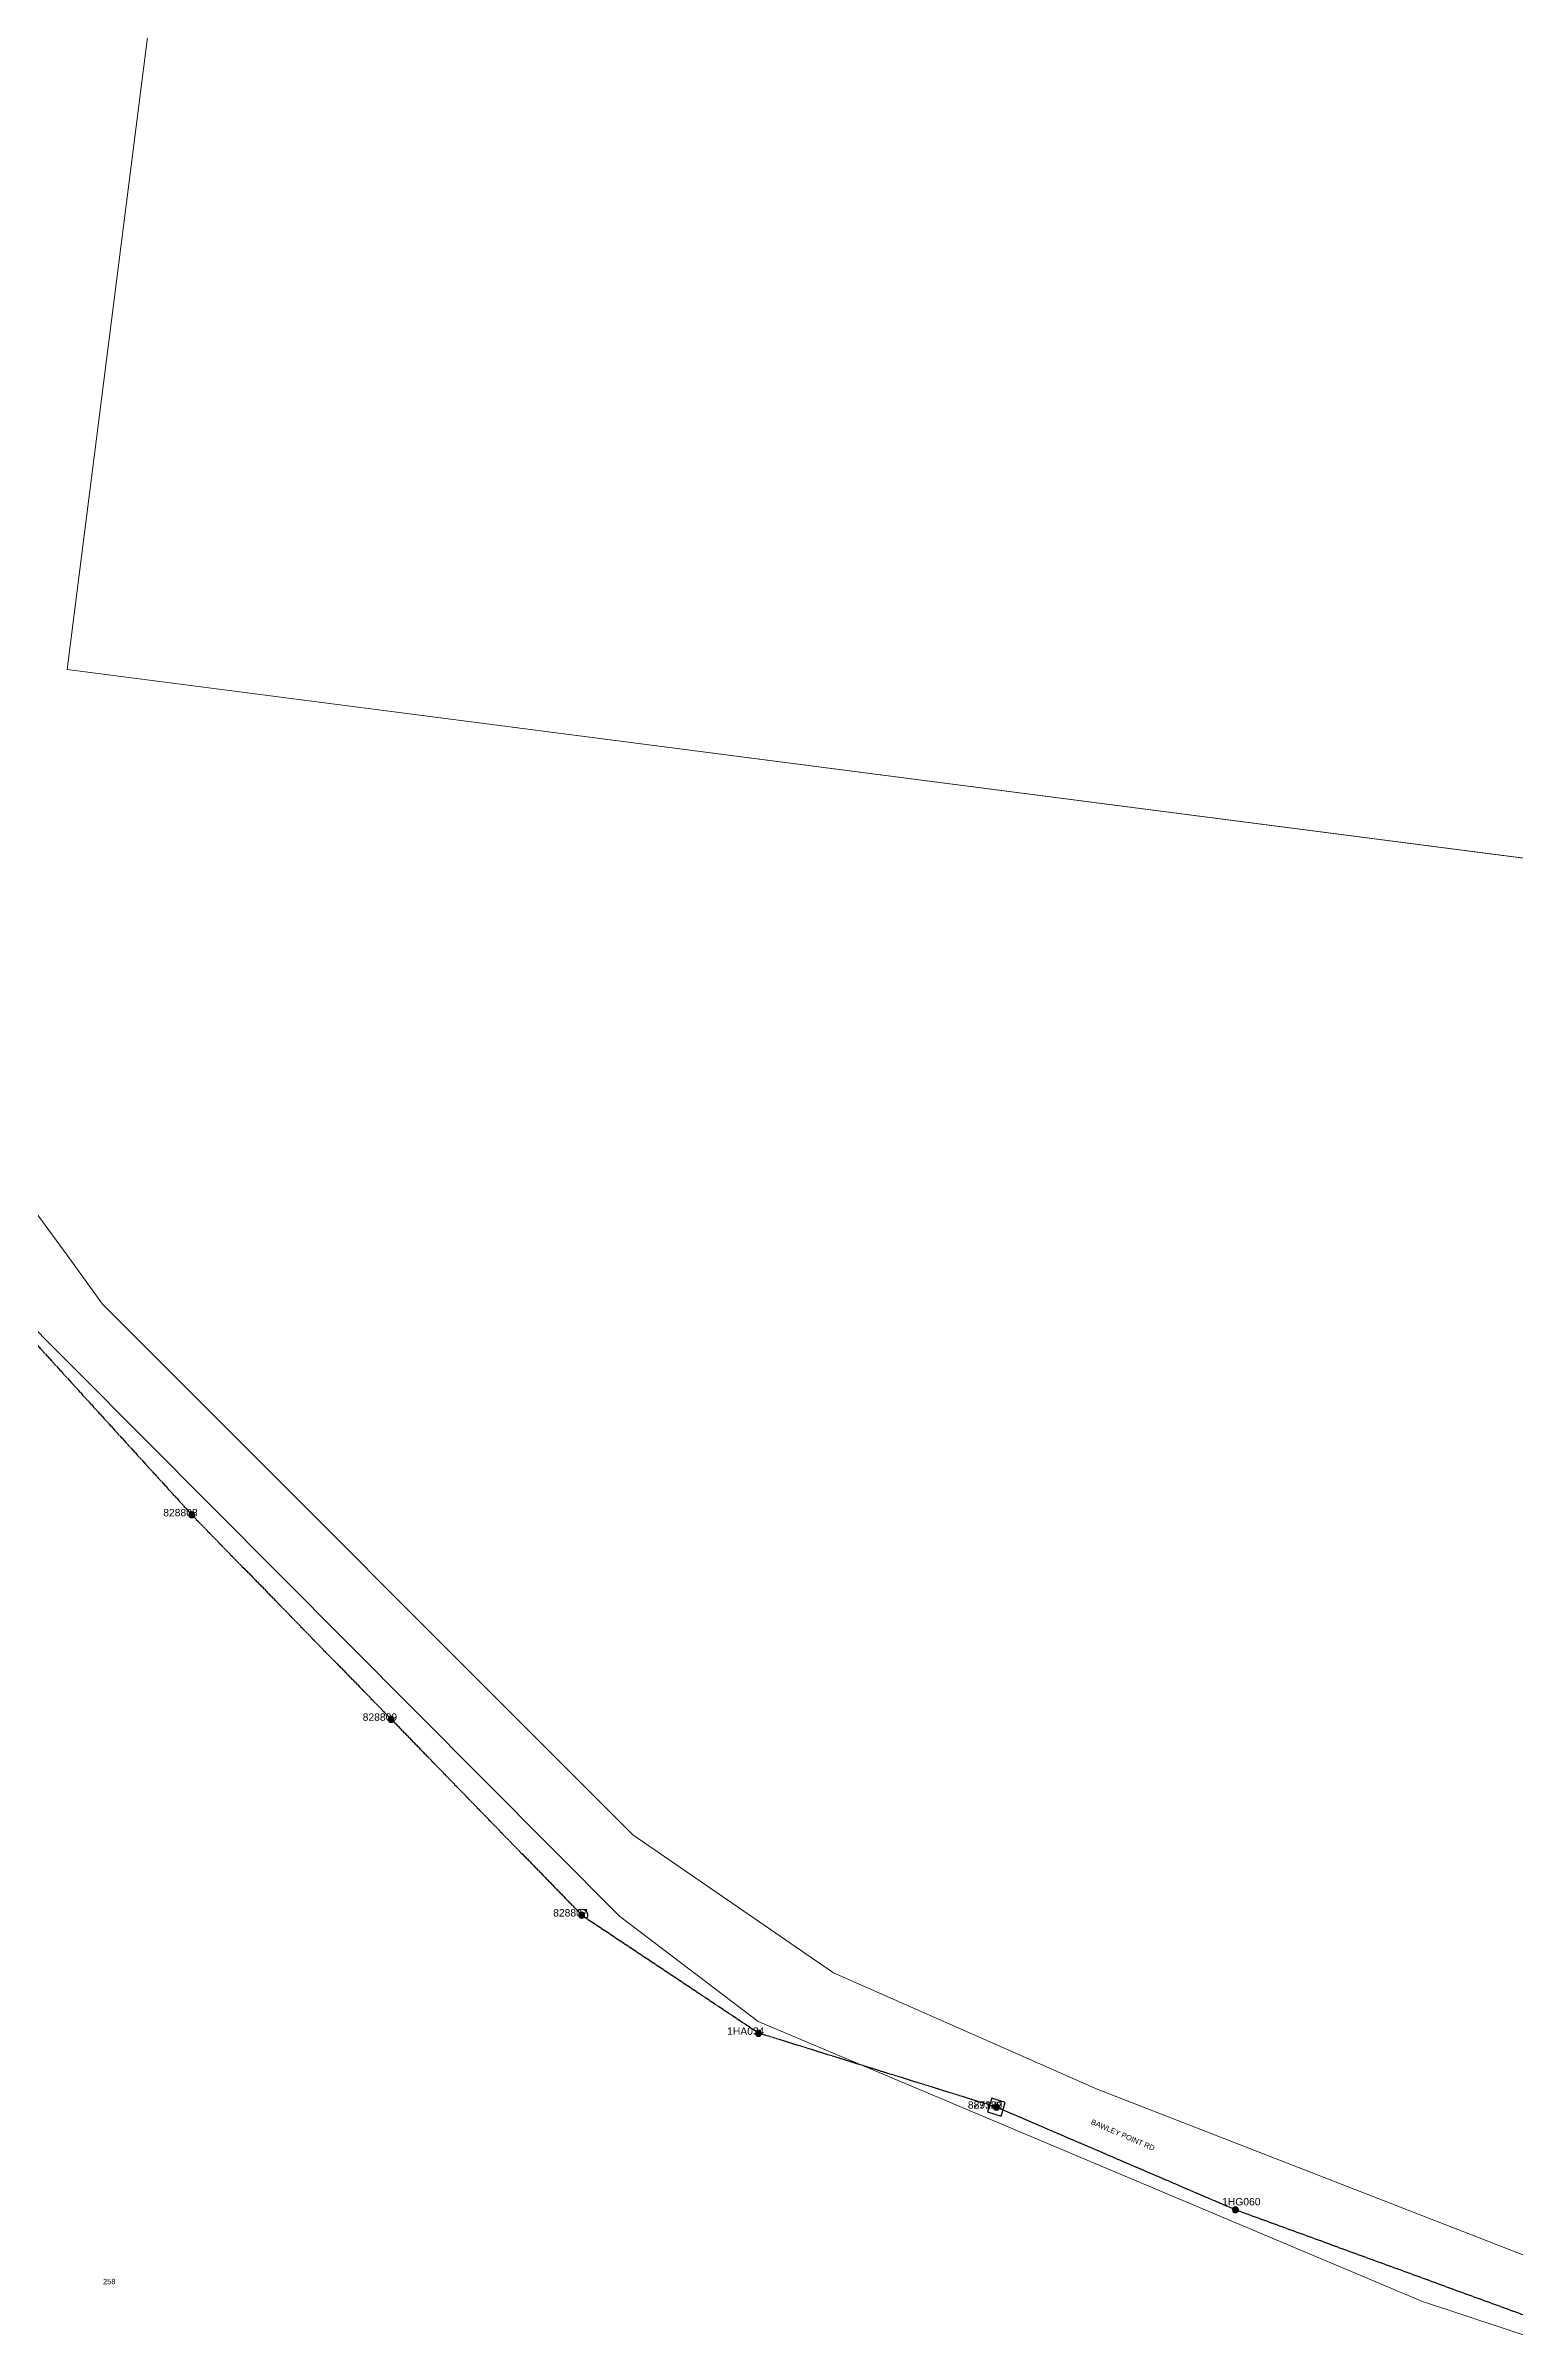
# Model space of a CAD drawing. Header units: metres. Extents: x 260053 to 263659, y 6066351 to 6070551.
# Drawn here: x 261325 to 261823, y 6067915 to 6068690 of the extents above; entities that cross this region are included whole.
import ezdxf
from ezdxf.enums import TextEntityAlignment as Align

# ---------------------------------------------------------------- set-up
doc = ezdxf.new("R2010")
doc.units = ezdxf.units.M
doc.linetypes.add('Cable Exist OH', pattern=[1, 1, 0])
doc.layers.get('0').update_dxf_attribs({"color": 6})
doc.layers.add('Cadastre Land Parcels_SP_EXT', color=9, linetype='Continuous', lineweight=5)
doc.layers.add('Cadastre Roads_SP_EXT', color=9, linetype='Continuous', lineweight=5)
for name, color, linetype in [('Equip_SP_HV_EXT', 7, 'Continuous'), ('Mains_HV_EXT', 7, 'Continuous'), ('SupportsOH_SP_TR_HV_LV_SL_EXT', 7, 'Continuous')]:
    doc.layers.add(name, color=color, linetype=linetype)
doc.styles.add('POLE_LABEL', font='arial.ttf')
doc.styles.get("Standard").update_dxf_attribs({"font": 'arial.ttf'})

# ---------------------------------------------------------------- blocks, each defined once
blk = doc.blocks.new('POLE_EXT')
blk.add_hatch(color=256).paths.add_polyline_path([(-1, 0, 1), (1, 0, 1)])
blk.add_lwpolyline([(-1, 0, 1), (1, 0, 1)], format="xyb", close=True)
for tag, height, flags, p in [('pNumber', 2.5, 8, (-17.84, 2.07)), ('OWNED_BY', 0.2, 9, (1.35, -0.4)), ('SPECIAL_USE', 0.2, 9, (1.35, -0.8)), ('STATE', 0.2, 9, (1.35, -1)), ('cLV', 0.2, 9, (1.35, -1.4)), ('hDepth', 0.2, 9, (1.35, -1.6)), ('hDia', 0.2, 9, (1.35, -1.8)), ('cHV', 0.2, 9, (1.35, -2)), ('cLinedev', 0.2, 9, (1.35, -3.4)), ('pExisting', 0.2, 9, (1.35, -3.8)), ('pFooting', 0.2, 9, (1.35, -4.4)), ('pNew', 0.2, 9, (1.35, -4.6)), ('pRelocate', 0.2, 9, (1.35, -5)), ('pRemove', 0.2, 9, (1.35, -5.2)), ('pReplace', 0.2, 9, (1.35, -5.4)), ('pStay', 0.2, 9, (1.35, -5.6)), ('pType', 0.2, 9, (1.35, -5.8)), ('cspan', 0.2, 9, (1.35, -6)), ('STREETNAME', 0.2, 9, (1.35, -6.2)), ('SUBURB', 0.2, 9, (1.35, -6.4)), ('OPERATED_BY', 0.2, 9, (1.36, -7.01)), ('PARENT', 0.2, 9, (1.35, -0.6)), ('USAGE', 0.2, 9, (1.35, -1.2)), ('LBRACKET', 0.2, 9, (1.35, -2.2)), ('LExisting', 0.2, 9, (1.35, -2.4)), ('LANTNUMBER', 0.2, 9, (1.35, -2.6)), ('LOther', 0.2, 9, (1.35, -2.8)), ('LRemove', 0.2, 9, (1.35, -3)), ('LEGEND', 0.2, 9, (1.35, -3.2)), ('LOCATION', 0.2, 9, (1.35, -3.6)), ('PFNUMBER', 0.2, 9, (1.35, -4)), ('NEWPFNUMBER', 0.2, 9, (1.35, -4.2)), ('NOTES', 0.2, 9, (1.35, -6.6)), ('MAINTAINED_BY', 0.2, 9, (1.36, -6.81))]:
    blk.add_attdef(tag, text='', height=height, dxfattribs=dict(flags=flags)).set_placement(p, align=Align.MIDDLE_LEFT)
at = {"style": 'POLE_LABEL'}
for tag, height, flags, p in [('STRUCTURE_PLANT_NUMBER', 0.2, 9, (1.35, 0.03)), ('ASSET_NUM', 2.5, 8, (2, 2)), ('STREET_CODE', 0.2, 9, (1.35, -0.2))]:
    blk.add_attdef(tag, text='', height=height, dxfattribs=dict(at, flags=flags)).set_placement(p, align=Align.MIDDLE_LEFT)
at = {"flags": 1}
blk.add_attdef('Z', (1.35, -7.33), '', height=0.2, dxfattribs=at)
blk = doc.blocks.new('HV_LOAD_BREAK_EXT')
blk.add_lwpolyline([(-2.4, -2.4), (2.4, -2.4), (2.4, 2.4), (-2.4, 2.4)], close=True)
at = {"insert": (-1.1, 0.99), "char_height": 2, "width": 2.9628, "attachment_point": 1}
blk.add_mtext('{\\Fisocp|c0;LB}', dxfattribs=at)
for tag, height, flags, p in [('STREET_CODE', 0.2, 9, (1.5, 0)), ('ASSET_NUM', 2.5, 8, (2, 2)), ('ACTUAL_STATUS', 0.2, 9, (1.5, -0.2)), ('CONSTRUCTED_VOLTAGE', 0.2, 9, (1.5, -0.4)), ('OPERATING_VOLTAGE', 0.2, 9, (1.5, -0.8)), ('ORIENTATION', 0.2, 9, (1.5, -1)), ('OWNED_BY', 0.2, 9, (1.5, -1.2)), ('OPERATED_BY', 0.2, 9, (1.5, -1.4)), ('STATE', 0.2, 9, (1.5, -1.8)), ('SWITCH_TYPE', 0.2, 9, (1.5, -2)), ('STREETNAME', 0.2, 9, (1.5, -2.8)), ('SUBURB', 0.2, 9, (1.5, -3)), ('Z', 0.2, 1, (1.5, -3.6)), ('NO_PHASES', 0.2, 9, (1.5, -0.6)), ('MAINTAINED_BY', 0.2, 9, (1.5, -1.6)), ('USAGE', 0.2, 9, (1.5, -2.2)), ('LEGEND', 0.2, 9, (1.5, -2.4)), ('LOCATION', 0.2, 9, (1.5, -2.6)), ('NOTES', 0.2, 9, (1.5, -3.2)), ('LABEL_ALIGNMENT', 0.2, 9, (1.5, -3.4))]:
    blk.add_attdef(tag, text='', height=height, dxfattribs=dict(flags=flags)).set_placement(p, align=Align.MIDDLE_LEFT)

msp = doc.modelspace()

# ---------------------------------------------------------------- linework, layer by layer
at = {"layer": 'Cadastre Land Parcels_SP_EXT', "linetype": 'Continuous'}
for points in [[(262812.65, 6068286.57), (261332.57, 6068478.32), (261334.95, 6068497.01), (261461.79, 6069495.21)], [(261461.79, 6069495.21), (261334.95, 6068497.01), (261332.57, 6068478.32), (262812.65, 6068286.56), (262828.73, 6068308.69), (262916.36, 6068421.92), (262906.23, 6068538.81), (262902.9, 6068577.3), (262917.38, 6068799.38)], [(260527, 6068806.4), (261131.78, 6068550.63), (261183.43, 6068524.74), (261201.25, 6068493.44), (261287.81, 6068341.5), (261318.04, 6068299.87), (261332.54, 6068279.91), (261344.53, 6068263.39), (261524.06, 6068083.6), (261592.04, 6068036.89), (261681.31, 6067997.49), (261857.34, 6067928.95)]]:
    msp.add_lwpolyline(points, dxfattribs=at)
msp.add_lwpolyline([(261791.48, 6067925.55), (261566.57, 6068020.4), (261519.54, 6068056.06), (261312.3, 6068264.43), (261235.91, 6067667.46), (261233.37, 6067647.61), (261233.26, 6067646.76), (261767.61, 6067571.59), (261857.04, 6067559.26), (262103.88, 6067853.62), (262062.8, 6067873), (262044.95, 6067881.43), (262021.21, 6067892.63), (261925.01, 6067902.45), (261875.48, 6067897.8), (261791.48, 6067925.55)], close=True, dxfattribs=at)
at = {"layer": 'Mains_HV_EXT', "linetype": 'Cable Exist OH'}
for points in [[(261308.18, 6068265.14), (261374.73, 6068192.01), (261442.27, 6068122.77), (261506.76, 6068056.47)], [(261647.18, 6067991.4), (261566.53, 6068016.53), (261506.76, 6068056.35)], [(262106.11, 6067857), (261993.13, 6067899.76), (261877.78, 6067901.97), (261728.11, 6067956.63), (261647.18, 6067991.4)]]:
    msp.add_lwpolyline(points, dxfattribs=at)
at = {"layer": 'Mains_HV_EXT', "linetype": 'Continuous'}
msp.add_lwpolyline([(261505.34, 6068057.87, -0.911595), (261508.43, 6068055.35)], format="xyb", dxfattribs=at)

# ---------------------------------------------------------------- block references
at = {"layer": 'Equip_SP_HV_EXT'}
ref = msp.add_blockref('HV_LOAD_BREAK_EXT', (261647.18, 6067991.4), dxfattribs=dict(at, rotation=72.85730598456053))
ref.add_attrib('ASSET_NUM', '89122', dxfattribs={"layer": '0', "height": 2.5}).set_placement((261649.18, 6067992.15), align=Align.MIDDLE_RIGHT)
at = {"layer": 'SupportsOH_SP_TR_HV_LV_SL_EXT'}
ref = msp.add_blockref('POLE_EXT', (261374.73, 6068192.01), dxfattribs=at)
ref.add_attrib('ASSET_NUM', '828808', dxfattribs={"layer": '0', "height": 2.5, "style": 'POLE_LABEL'}).set_placement((261376.73, 6068192.76), align=Align.MIDDLE_RIGHT)
ref = msp.add_blockref('POLE_EXT', (261442.27, 6068122.77), dxfattribs=at)
ref.add_attrib('ASSET_NUM', '828809', dxfattribs={"layer": '0', "height": 2.5, "style": 'POLE_LABEL'}).set_placement((261444.27, 6068123.52), align=Align.MIDDLE_RIGHT)
ref = msp.add_blockref('POLE_EXT', (261506.76, 6068056.47), dxfattribs=at)
ref.add_attrib('ASSET_NUM', '828807', dxfattribs={"layer": '0', "height": 2.5, "style": 'POLE_LABEL'}).set_placement((261508.76, 6068057.22), align=Align.MIDDLE_RIGHT)
ref = msp.add_blockref('POLE_EXT', (261566.63, 6068016.41), dxfattribs=at)
ref.add_attrib('ASSET_NUM', '1HA034', dxfattribs={"layer": '0', "height": 2.5, "style": 'POLE_LABEL'}).set_placement((261568.63, 6068017.16), align=Align.MIDDLE_RIGHT)
ref = msp.add_blockref('POLE_EXT', (261647.18, 6067991.4), dxfattribs=at)
ref.add_attrib('ASSET_NUM', '827389', dxfattribs={"layer": '0', "height": 2.5, "style": 'POLE_LABEL'}).set_placement((261649.18, 6067992.15), align=Align.MIDDLE_RIGHT)
ref = msp.add_blockref('POLE_EXT', (261728.11, 6067956.63), dxfattribs=at)
ref.add_attrib('ASSET_NUM', '1HG060', dxfattribs={"layer": '0', "height": 2.5, "style": 'POLE_LABEL'}).set_placement((261730.11, 6067957.38), align=Align.BOTTOM_CENTER)

# ---------------------------------------------------------------- texts
at = {"layer": 'Cadastre Land Parcels_SP_EXT'}
msp.add_text('258', height=1.8, dxfattribs=at).set_placement((261344.72, 6067931.46))
at = {"layer": 'Cadastre Roads_SP_EXT'}
msp.add_text('BAWLEY POINT RD', height=1.8, rotation=336.66885, dxfattribs=at).set_placement((261679.02, 6067985.74))

doc.saveas('drawing.dxf')
